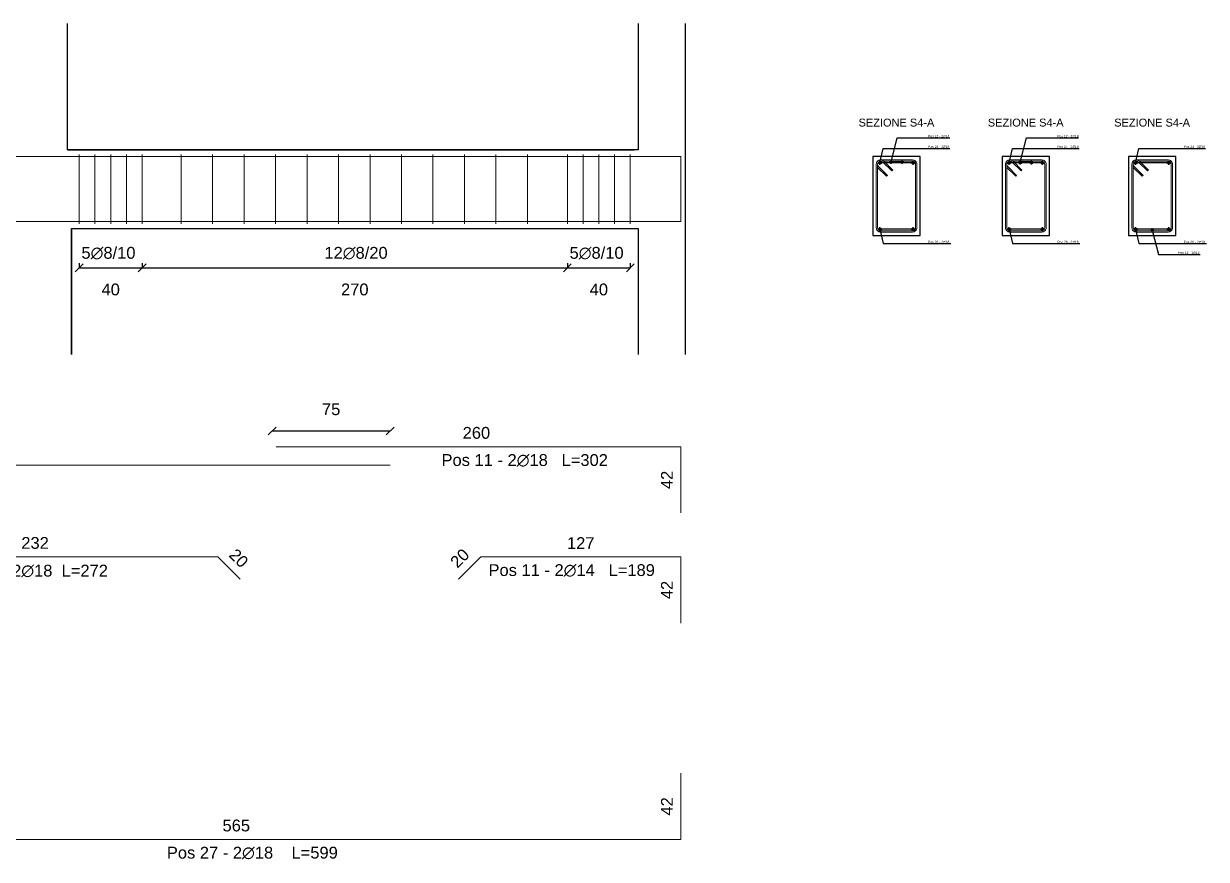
# Model space of a CAD drawing. Header units: millimetres. Extents: x -455371 to 117772, y -78417 to 116564.
# Drawn here: x -255903 to -248392, y -10194 to -4889 of the extents above; entities that cross this region are included whole.
import ezdxf
from ezdxf import colors
from ezdxf.entities.mleader import LeaderData, LeaderLine
from ezdxf.math import Vec2, Vec3

# ---------------------------------------------------------------- set-up
doc = ezdxf.new("R2010")
doc.units = ezdxf.units.MM
doc.linetypes.add('CENTER2', pattern=[28.575, 19.05, -3.175, 3.175, -3.175])
doc.layers.get('0').update_dxf_attribs({"color": 255})
for name, color, linetype, lineweight in [('armature', 5, 'Continuous', 18), ('Cls', 7, 'Continuous', 25), ('quote', 5, 'Continuous', 15), ('Scritte', 7, 'Continuous', 15), ('staffe', 10, 'Continuous', 15)]:
    doc.layers.add(name, color=color, linetype=linetype, lineweight=lineweight)
doc.styles.get("Standard").update_dxf_attribs({"font": 'arial.ttf'})
doc.dimstyles.new('per distinte 1 a 50', dxfattribs={"dimtxt": 75, "dimasz": 150, "dimexe": 0.18, "dimexo": 250, "dimgap": 50, "dimtad": 1, "dimdec": 0, "dimlfac": 0.1, "dimzin": 0, "dimdsep": 46, "dimtxsty": 'Standard', "dimblk": 'NONE', "dimcen": 0, "dimse1": 1, "dimse2": 1, "dimsd1": 1, "dimsd2": 1, "dimadec": 0, "dimazin": 0, "dimtfac": 1, "dimtdec": 0, "dimtix": 1, "dimtofl": 0, "dimtmove": 0, "dimatfit": 3, "dimldrblk": 'NONE', "dimfxl": 250, "dimfxlon": 1, "dimtolj": 1, "dimtzin": 0, "dimarcsym": 2})
doc.dimstyles.new('scala1 a 50', dxfattribs={"dimtxt": 75, "dimasz": 50, "dimexe": 0.18, "dimexo": 250, "dimgap": 100, "dimtad": 2, "dimdec": 0, "dimlfac": 0.1, "dimzin": 0, "dimdsep": 46, "dimtxsty": 'Standard', "dimblk": 'OBLIQUE', "dimcen": -100, "dimadec": 0, "dimazin": 0, "dimtfac": 1, "dimtdec": 0, "dimtofl": 0, "dimtmove": 0, "dimatfit": 3, "dimfxl": 250, "dimfxlon": 1, "dimtolj": 1, "dimtzin": 0, "dimarcsym": 0})

# ---------------------------------------------------------------- blocks, each defined once
blk = doc.blocks.new('*U358')
at = {"layer": 'staffe'}
blk.add_lwpolyline([(0, -220), (0, 220)], dxfattribs=at)
blk = doc.blocks.new('*U359')
at = {"layer": 'Cls', "color": 0, "linetype": 'ByBlock', "lineweight": -2, "transparency": 16777216}
for p in [(0, 0), (100, 0), (200, 0), (300, 0), (400, 0)]:
    blk.add_blockref('*U358', p, dxfattribs=at)
blk = doc.blocks.new('*U370')
at = {"layer": 'staffe'}
blk.add_lwpolyline([(0, -220), (0, 220)], dxfattribs=at)
blk = doc.blocks.new('*U371')
at = {"layer": 'Cls', "color": 0, "linetype": 'ByBlock', "lineweight": -2, "transparency": 16777216}
for p in [(0, 0), (100, 0), (200, 0), (300, 0), (400, 0)]:
    blk.add_blockref('*U370', p, dxfattribs=at)
blk = doc.blocks.new('*U490')
at = {"layer": 'staffe'}
blk.add_lwpolyline([(0, -220), (0, 220)], dxfattribs=at)
blk = doc.blocks.new('*U491')
at = {"layer": 'Cls', "color": 0, "linetype": 'ByBlock', "lineweight": -2, "transparency": 16777216}
for p in [(0, 0), (200, 0), (400, 0), (600, 0), (800, 0), (1000, 0), (1200, 0), (1400, 0), (1600, 0), (1800, 0), (2000, 0), (2200, 0)]:
    blk.add_blockref('*U490', p, dxfattribs=at)
blk = doc.blocks.new('_Oblique')
at = {"color": 0, "linetype": 'ByBlock', "lineweight": -2}
blk.add_line((-0.5, -0.5), (0.5, 0.5), dxfattribs=at)
blk = doc.blocks.new('*D570')
at = {"layer": 'Defpoints', "color": 0, "transparency": 16777216}
for p in [(-252450.4, -6158.5), (-252050.4, -6158.5), (-252050.4, -6438)]:
    blk.add_point(p, dxfattribs=at)
at = {"layer": 'quote', "color": 0, "lineweight": -2, "transparency": 16777216}
for p, q in [((-252450.4, -6408.5), (-252450.4, -6438.2)), ((-252450.4, -6438), (-252050.4, -6438)), ((-252050.4, -6408.5), (-252050.4, -6438.2))]:
    blk.add_line(p, q, dxfattribs=at)
at = {"layer": 'quote', "color": 0, "lineweight": -2, "transparency": 16777216, "xscale": 50, "yscale": 50, "zscale": 50, "rotation": 180}
blk.add_blockref('_Oblique', (-252450.4, -6438), dxfattribs=at)
at = {"layer": 'quote', "color": 0, "lineweight": -2, "transparency": 16777216, "xscale": 50, "yscale": 50, "zscale": 50}
blk.add_blockref('_Oblique', (-252050.4, -6438), dxfattribs=at)
at = {"layer": 'quote', "color": 0, "transparency": 16777216, "insert": (-252250.4, -6576.3), "char_height": 75, "attachment_point": 5}
blk.add_mtext('\\A1;40', dxfattribs=at)
blk = doc.blocks.new('*D615')
at = {"layer": 'Defpoints', "color": 0, "transparency": 16777216}
for p in [(-255550.4, -6158.5), (-255150.4, -6158.5), (-255150.4, -6438)]:
    blk.add_point(p, dxfattribs=at)
at = {"layer": 'quote', "color": 0, "lineweight": -2, "transparency": 16777216}
for p, q in [((-255550.4, -6408.5), (-255550.4, -6438.2)), ((-255550.4, -6438), (-255150.4, -6438)), ((-255150.4, -6408.5), (-255150.4, -6438.2))]:
    blk.add_line(p, q, dxfattribs=at)
at = {"layer": 'quote', "color": 0, "lineweight": -2, "transparency": 16777216, "xscale": 50, "yscale": 50, "zscale": 50, "rotation": 180}
blk.add_blockref('_Oblique', (-255550.4, -6438), dxfattribs=at)
at = {"layer": 'quote', "color": 0, "lineweight": -2, "transparency": 16777216, "xscale": 50, "yscale": 50, "zscale": 50}
blk.add_blockref('_Oblique', (-255150.4, -6438), dxfattribs=at)
at = {"layer": 'quote', "color": 0, "transparency": 16777216, "insert": (-255350.4, -6576.3), "char_height": 75, "attachment_point": 5}
blk.add_mtext('\\A1;40', dxfattribs=at)
blk = doc.blocks.new('*D667')
at = {"layer": 'Defpoints', "color": 0, "transparency": 16777216}
for p in [(-255150.4, -6158.5), (-252450.4, -6158.5), (-252450.4, -6438)]:
    blk.add_point(p, dxfattribs=at)
at = {"layer": 'quote', "color": 0, "lineweight": -2, "transparency": 16777216}
for p, q in [((-255150.4, -6408.5), (-255150.4, -6438.2)), ((-255150.4, -6438), (-252450.4, -6438)), ((-252450.4, -6408.5), (-252450.4, -6438.2))]:
    blk.add_line(p, q, dxfattribs=at)
at = {"layer": 'quote', "color": 0, "lineweight": -2, "transparency": 16777216, "xscale": 50, "yscale": 50, "zscale": 50, "rotation": 180}
blk.add_blockref('_Oblique', (-255150.4, -6438), dxfattribs=at)
at = {"layer": 'quote', "color": 0, "lineweight": -2, "transparency": 16777216, "xscale": 50, "yscale": 50, "zscale": 50}
blk.add_blockref('_Oblique', (-252450.4, -6438), dxfattribs=at)
at = {"layer": 'quote', "color": 0, "transparency": 16777216, "insert": (-253800.4, -6576.3), "char_height": 75, "attachment_point": 5}
blk.add_mtext('\\A1;270', dxfattribs=at)
blk = doc.blocks.new('*D1150')
at = {"layer": 'Defpoints', "color": 0, "transparency": 16777216}
for p in [(-251730.4, -9647.3), (-251730.4, -9647.3), (-251730.4, -10067.3)]:
    blk.add_point(p, dxfattribs=at)
at = {"layer": 'quote', "color": 0, "transparency": 16777216, "insert": (-251818, -9857.3), "char_height": 75, "attachment_point": 5, "rotation": 90}
blk.add_mtext('\\A1;42', dxfattribs=at)
blk = doc.blocks.new('_None')
blk = doc.blocks.new('*D1151')
at = {"layer": 'Defpoints', "color": 0, "transparency": 16777216}
for p in [(-257375.4, -10067.3), (-257375.4, -10067.3), (-251730.4, -10067.3)]:
    blk.add_point(p, dxfattribs=at)
at = {"layer": 'quote', "color": 0, "transparency": 16777216, "insert": (-254552.9, -9979.1), "char_height": 75, "attachment_point": 5}
blk.add_mtext('\\A1;565', dxfattribs=at)
blk = doc.blocks.new('*D1158')
at = {"layer": 'Defpoints', "color": 0, "transparency": 16777216}
for p in [(-251730.4, -7574.9), (-251730.4, -7574.9), (-251730.4, -7994.9)]:
    blk.add_point(p, dxfattribs=at)
at = {"layer": 'quote', "color": 0, "transparency": 16777216, "insert": (-251818, -7784.9), "char_height": 75, "attachment_point": 5, "rotation": 90}
blk.add_mtext('\\A1;42', dxfattribs=at)
blk = doc.blocks.new('*D1159')
at = {"layer": 'Defpoints', "color": 0, "transparency": 16777216}
for p in [(-254325.4, -7574.9), (-254325.4, -7574.9), (-251730.4, -7574.9)]:
    blk.add_point(p, dxfattribs=at)
at = {"layer": 'quote', "color": 0, "transparency": 16777216, "insert": (-253027.9, -7486.6), "char_height": 75, "attachment_point": 5}
blk.add_mtext('\\A1;260', dxfattribs=at)
blk = doc.blocks.new('*D1160')
at = {"layer": 'Defpoints', "color": 0, "transparency": 16777216}
for p in [(-254325.4, -7474.7), (-254325.4, -7574.9), (-253575.4, -7690.8)]:
    blk.add_point(p, dxfattribs=at)
at = {"layer": 'quote', "color": 0, "lineweight": -2, "transparency": 16777216}
for p, q in [((-254325.4, -7474.7), (-254325.4, -7474.5)), ((-253575.4, -7474.7), (-254325.4, -7474.7)), ((-253575.4, -7474.7), (-253575.4, -7474.5))]:
    blk.add_line(p, q, dxfattribs=at)
at = {"layer": 'quote', "color": 0, "lineweight": -2, "transparency": 16777216, "xscale": 50, "yscale": 50, "zscale": 50, "rotation": 180}
blk.add_blockref('_Oblique', (-254325.4, -7474.7), dxfattribs=at)
at = {"layer": 'quote', "color": 0, "lineweight": -2, "transparency": 16777216, "xscale": 50, "yscale": 50, "zscale": 50}
blk.add_blockref('_Oblique', (-253575.4, -7474.7), dxfattribs=at)
at = {"layer": 'quote', "color": 0, "transparency": 16777216, "insert": (-253950.4, -7336.6), "char_height": 75, "attachment_point": 5}
blk.add_mtext('\\A1;75', dxfattribs=at)
blk = doc.blocks.new('*D1146')
at = {"layer": 'Defpoints', "color": 0, "transparency": 16777216}
for p in [(-254670.6, -8273.6), (-254670.6, -8273.6), (-254529.2, -8415.1)]:
    blk.add_point(p, dxfattribs=at)
at = {"layer": 'quote', "color": 0, "transparency": 16777216, "insert": (-254537.5, -8281.9), "char_height": 75, "attachment_point": 5, "rotation": 315}
blk.add_mtext('\\A1;20', dxfattribs=at)
blk = doc.blocks.new('*D1147')
at = {"layer": 'Defpoints', "color": 0, "transparency": 16777216}
for p in [(-256990.6, -8273.6), (-254670.6, -8273.6), (-254670.6, -8273.6)]:
    blk.add_point(p, dxfattribs=at)
at = {"layer": 'quote', "color": 0, "transparency": 16777216, "insert": (-255830.6, -8185.3), "char_height": 75, "attachment_point": 5}
blk.add_mtext('\\A1;232', dxfattribs=at)
blk = doc.blocks.new('*D1141')
at = {"layer": 'Defpoints', "color": 0, "transparency": 16777216}
for p in [(-251730.4, -8273.6), (-251730.4, -8273.6), (-251730.4, -8693.6)]:
    blk.add_point(p, dxfattribs=at)
at = {"layer": 'quote', "color": 0, "transparency": 16777216, "insert": (-251818, -8483.6), "char_height": 75, "attachment_point": 5, "rotation": 90}
blk.add_mtext('\\A1;42', dxfattribs=at)
blk = doc.blocks.new('*D1142')
at = {"layer": 'Defpoints', "color": 0, "transparency": 16777216}
for p in [(-253000.4, -8273.6), (-253000.4, -8273.6), (-251730.4, -8273.6)]:
    blk.add_point(p, dxfattribs=at)
at = {"layer": 'quote', "color": 0, "transparency": 16777216, "insert": (-252365.4, -8186), "char_height": 75, "attachment_point": 5}
blk.add_mtext('\\A1;127', dxfattribs=at)
blk = doc.blocks.new('*D1143')
at = {"layer": 'Defpoints', "color": 0, "transparency": 16777216}
for p in [(-253000.4, -8273.6), (-253000.4, -8273.6), (-253141.8, -8415.1)]:
    blk.add_point(p, dxfattribs=at)
at = {"layer": 'quote', "color": 0, "transparency": 16777216, "insert": (-253133.5, -8281.9), "char_height": 75, "attachment_point": 5, "rotation": 45}
blk.add_mtext('\\A1;20', dxfattribs=at)
blk = doc.blocks.new('*U1122')
at = {"layer": 'Cls', "color": 0, "linetype": 'CENTER2', "transparency": 16777216}
for p, q in [((-12.5, 0), (-1.8, 0)), ((0, 1.8), (0, 12.5)), ((1.8, 0), (12.5, 0)), ((0, -12.5), (0, -1.8))]:
    blk.add_line(p, q, dxfattribs=at)
at = {"layer": 'Cls', "color": 0, "linetype": 'Continuous', "transparency": 16777216}
for p, q in [((-0.9, 0), (0.9, 0)), ((0, -0.9), (0, 0.9))]:
    blk.add_line(p, q, dxfattribs=at)
blk = doc.blocks.new('*U1123')
at = {"layer": 'Cls', "color": 0, "linetype": 'CENTER2', "transparency": 16777216}
for p, q in [((-12.5, 0), (-1.8, 0)), ((0, 1.8), (0, 12.5)), ((1.8, 0), (12.5, 0)), ((0, -12.5), (0, -1.8))]:
    blk.add_line(p, q, dxfattribs=at)
at = {"layer": 'Cls', "color": 0, "linetype": 'Continuous', "transparency": 16777216}
for p, q in [((-0.9, 0), (0.9, 0)), ((0, -0.9), (0, 0.9))]:
    blk.add_line(p, q, dxfattribs=at)
blk = doc.blocks.new('*U1124')
at = {"layer": 'Cls', "color": 0, "linetype": 'CENTER2', "transparency": 16777216}
for p, q in [((-12.5, 0), (-1.8, 0)), ((0, 1.8), (0, 12.5)), ((1.8, 0), (12.5, 0)), ((0, -12.5), (0, -1.8))]:
    blk.add_line(p, q, dxfattribs=at)
at = {"layer": 'Cls', "color": 0, "linetype": 'Continuous', "transparency": 16777216}
for p, q in [((-0.9, 0), (0.9, 0)), ((0, -0.9), (0, 0.9))]:
    blk.add_line(p, q, dxfattribs=at)
blk = doc.blocks.new('*U1125')
at = {"layer": 'Cls', "color": 0, "linetype": 'CENTER2', "transparency": 16777216}
for p, q in [((-12.5, 0), (-1.8, 0)), ((0, 1.8), (0, 12.5)), ((1.8, 0), (12.5, 0)), ((0, -12.5), (0, -1.8))]:
    blk.add_line(p, q, dxfattribs=at)
at = {"layer": 'Cls', "color": 0, "linetype": 'Continuous', "transparency": 16777216}
for p, q in [((-0.9, 0), (0.9, 0)), ((0, -0.9), (0, 0.9))]:
    blk.add_line(p, q, dxfattribs=at)
blk = doc.blocks.new('*U1126')
at = {"layer": 'Cls', "color": 0, "linetype": 'CENTER2', "transparency": 16777216}
for p, q in [((-12.5, 0), (-1.8, 0)), ((0, 1.8), (0, 12.5)), ((1.8, 0), (12.5, 0)), ((0, -12.5), (0, -1.8))]:
    blk.add_line(p, q, dxfattribs=at)
at = {"layer": 'Cls', "color": 0, "linetype": 'Continuous', "transparency": 16777216}
for p, q in [((-0.9, 0), (0.9, 0)), ((0, -0.9), (0, 0.9))]:
    blk.add_line(p, q, dxfattribs=at)
blk = doc.blocks.new('*U1127')
at = {"layer": 'Cls', "color": 0, "linetype": 'CENTER2', "transparency": 16777216}
for p, q in [((-12.5, 0), (-1.8, 0)), ((0, 1.8), (0, 12.5)), ((1.8, 0), (12.5, 0)), ((0, -12.5), (0, -1.8))]:
    blk.add_line(p, q, dxfattribs=at)
at = {"layer": 'Cls', "color": 0, "linetype": 'Continuous', "transparency": 16777216}
for p, q in [((-0.9, 0), (0.9, 0)), ((0, -0.9), (0, 0.9))]:
    blk.add_line(p, q, dxfattribs=at)
blk = doc.blocks.new('*U1128')
at = {"layer": 'Cls', "color": 0, "linetype": 'CENTER2', "transparency": 16777216}
for p, q in [((-12.5, 0), (-1.8, 0)), ((0, 1.8), (0, 12.5)), ((1.8, 0), (12.5, 0)), ((0, -12.5), (0, -1.8))]:
    blk.add_line(p, q, dxfattribs=at)
at = {"layer": 'Cls', "color": 0, "linetype": 'Continuous', "transparency": 16777216}
for p, q in [((-0.9, 0), (0.9, 0)), ((0, -0.9), (0, 0.9))]:
    blk.add_line(p, q, dxfattribs=at)
blk = doc.blocks.new('*U1129')
at = {"layer": 'Cls', "color": 0, "linetype": 'CENTER2', "transparency": 16777216}
for p, q in [((-12.5, 0), (-1.8, 0)), ((0, 1.8), (0, 12.5)), ((1.8, 0), (12.5, 0)), ((0, -12.5), (0, -1.8))]:
    blk.add_line(p, q, dxfattribs=at)
at = {"layer": 'Cls', "color": 0, "linetype": 'Continuous', "transparency": 16777216}
for p, q in [((-0.9, 0), (0.9, 0)), ((0, -0.9), (0, 0.9))]:
    blk.add_line(p, q, dxfattribs=at)
blk = doc.blocks.new('*U1130')
at = {"layer": 'Cls', "color": 0, "linetype": 'CENTER2', "transparency": 16777216}
for p, q in [((-12.5, 0), (-1.8, 0)), ((0, 1.8), (0, 12.5)), ((1.8, 0), (12.5, 0)), ((0, -12.5), (0, -1.8))]:
    blk.add_line(p, q, dxfattribs=at)
at = {"layer": 'Cls', "color": 0, "linetype": 'Continuous', "transparency": 16777216}
for p, q in [((-0.9, 0), (0.9, 0)), ((0, -0.9), (0, 0.9))]:
    blk.add_line(p, q, dxfattribs=at)
blk = doc.blocks.new('*U1131')
at = {"layer": 'Cls', "color": 0, "linetype": 'CENTER2', "transparency": 16777216}
for p, q in [((-12.5, 0), (-1.8, 0)), ((0, 1.8), (0, 12.5)), ((1.8, 0), (12.5, 0)), ((0, -12.5), (0, -1.8))]:
    blk.add_line(p, q, dxfattribs=at)
at = {"layer": 'Cls', "color": 0, "linetype": 'Continuous', "transparency": 16777216}
for p, q in [((-0.9, 0), (0.9, 0)), ((0, -0.9), (0, 0.9))]:
    blk.add_line(p, q, dxfattribs=at)
blk = doc.blocks.new('*U1132')
at = {"layer": 'Cls', "color": 0, "linetype": 'CENTER2', "transparency": 16777216}
for p, q in [((-12.5, 0), (-1.8, 0)), ((0, 1.8), (0, 12.5)), ((1.8, 0), (12.5, 0)), ((0, -12.5), (0, -1.8))]:
    blk.add_line(p, q, dxfattribs=at)
at = {"layer": 'Cls', "color": 0, "linetype": 'Continuous', "transparency": 16777216}
for p, q in [((-0.9, 0), (0.9, 0)), ((0, -0.9), (0, 0.9))]:
    blk.add_line(p, q, dxfattribs=at)
blk = doc.blocks.new('*U1133')
at = {"layer": 'Cls', "color": 0, "linetype": 'CENTER2', "transparency": 16777216}
for p, q in [((-12.5, 0), (-1.8, 0)), ((0, 1.8), (0, 12.5)), ((1.8, 0), (12.5, 0)), ((0, -12.5), (0, -1.8))]:
    blk.add_line(p, q, dxfattribs=at)
at = {"layer": 'Cls', "color": 0, "linetype": 'Continuous', "transparency": 16777216}
for p, q in [((-0.9, 0), (0.9, 0)), ((0, -0.9), (0, 0.9))]:
    blk.add_line(p, q, dxfattribs=at)
blk = doc.blocks.new('*U1134')
at = {"layer": 'Cls', "color": 0, "linetype": 'CENTER2', "transparency": 16777216}
for p, q in [((-9.5, 0), (-1.2, 0)), ((0, 1.2), (0, 9.5)), ((1.2, 0), (9.5, 0)), ((0, -9.5), (0, -1.2))]:
    blk.add_line(p, q, dxfattribs=at)
at = {"layer": 'Cls', "color": 0, "linetype": 'Continuous', "transparency": 16777216}
for p, q in [((-0.6, 0), (0.6, 0)), ((0, -0.6), (0, 0.6))]:
    blk.add_line(p, q, dxfattribs=at)
blk = doc.blocks.new('*U1165')
at = {"layer": 'Cls', "color": 0, "linetype": 'CENTER2', "transparency": 16777216}
for p, q in [((-10.5, 0), (-1.4, 0)), ((0, 1.4), (0, 10.5)), ((1.4, 0), (10.5, 0)), ((0, -10.5), (0, -1.4))]:
    blk.add_line(p, q, dxfattribs=at)
at = {"layer": 'Cls', "color": 0, "linetype": 'Continuous', "transparency": 16777216}
for p, q in [((-0.7, 0), (0.7, 0)), ((0, -0.7), (0, 0.7))]:
    blk.add_line(p, q, dxfattribs=at)
blk = doc.blocks.new('*U1166')
at = {"layer": 'Cls', "color": 0, "linetype": 'CENTER2', "transparency": 16777216}
for p, q in [((-10.5, 0), (-1.4, 0)), ((0, 1.4), (0, 10.5)), ((1.4, 0), (10.5, 0)), ((0, -10.5), (0, -1.4))]:
    blk.add_line(p, q, dxfattribs=at)
at = {"layer": 'Cls', "color": 0, "linetype": 'Continuous', "transparency": 16777216}
for p, q in [((-0.7, 0), (0.7, 0)), ((0, -0.7), (0, 0.7))]:
    blk.add_line(p, q, dxfattribs=at)
blk = doc.blocks.new('*U1167')
at = {"layer": 'Cls', "color": 0, "linetype": 'CENTER2', "transparency": 16777216}
for p, q in [((-12.5, 0), (-1.8, 0)), ((0, 1.8), (0, 12.5)), ((1.8, 0), (12.5, 0)), ((0, -12.5), (0, -1.8))]:
    blk.add_line(p, q, dxfattribs=at)
at = {"layer": 'Cls', "color": 0, "linetype": 'Continuous', "transparency": 16777216}
for p, q in [((-0.9, 0), (0.9, 0)), ((0, -0.9), (0, 0.9))]:
    blk.add_line(p, q, dxfattribs=at)
blk = doc.blocks.new('*U1168')
at = {"layer": 'Cls', "color": 0, "linetype": 'CENTER2', "transparency": 16777216}
for p, q in [((-12.5, 0), (-1.8, 0)), ((0, 1.8), (0, 12.5)), ((1.8, 0), (12.5, 0)), ((0, -12.5), (0, -1.8))]:
    blk.add_line(p, q, dxfattribs=at)
at = {"layer": 'Cls', "color": 0, "linetype": 'Continuous', "transparency": 16777216}
for p, q in [((-0.9, 0), (0.9, 0)), ((0, -0.9), (0, 0.9))]:
    blk.add_line(p, q, dxfattribs=at)

msp = doc.modelspace()

# ---------------------------------------------------------------- linework, layer by layer
at = {"layer": 'armature'}
msp.add_lwpolyline([(-265470.4, -5732.5), (-251730.4, -5732.5), (-251730.4, -6144.5), (-265470.4, -6144.5)], close=True, dxfattribs=at)
for points in [[(-251730.4, -7994.9), (-251730.4, -7574.9), (-252100.4, -7574.9), (-253925.4, -7574.9), (-254300.4, -7574.9)], [(-253575.4, -7690.8), (-258950.4, -7690.8)], [(-254529.2, -8415.1), (-254670.6, -8273.6), (-255080.6, -8273.6), (-256580.6, -8273.6), (-256990.6, -8273.6), (-257132, -8415.1)], [(-251730.4, -8693.6), (-251730.4, -8273.6), (-252100.4, -8273.6), (-252500.4, -8273.6), (-253000.4, -8273.6), (-253141.8, -8415.1)], [(-251730.4, -9647.3), (-251730.4, -10067.3), (-252100.4, -10067.3), (-253925.4, -10067.3), (-256400.4, -10067.3), (-257000.4, -10067.3), (-257375.4, -10067.3)]]:
    msp.add_lwpolyline(points, dxfattribs=at)
for centre, radius in [((-250465.3, -5771.6), 9), ((-250394.8, -5768.5), 7), ((-250324.4, -5768.5), 7), ((-250254, -5771.6), 9), ((-249644.5, -5771.6), 9), ((-249574, -5770.5), 9), ((-249503.6, -5770.5), 9), ((-249433.2, -5771.6), 9), ((-248841.5, -5771.6), 9), ((-248630.2, -5771.6), 9), ((-250465.3, -6193.5), 9), ((-250254, -6193.5), 9), ((-249644.5, -6193.5), 9), ((-249433.2, -6193.5), 9), ((-248841.5, -6193.5), 9), ((-248735.9, -6197.5), 6), ((-248630.2, -6193.5), 9)]:
    msp.add_circle(centre, radius, dxfattribs=at)
at = {"layer": 'Cls'}
for points in [[(-252000.4, -4888.5), (-252000.4, -5688.5), (-255625.4, -5688.5), (-255625.4, -4888.5)], [(-251700.4, -6988.5), (-251700.4, -4888.5)], [(-255625.4, -5688.5), (-252025.4, -5688.5)], [(-250509.6, -5732.5), (-250509.6, -6232.5), (-250209.6, -6232.5), (-250209.6, -5732.5), (-250509.6, -5732.5)], [(-249688.8, -5732.5), (-249688.8, -6232.5), (-249388.8, -6232.5), (-249388.8, -5732.5), (-249688.8, -5732.5)], [(-248885.9, -5732.5), (-248885.9, -6232.5), (-248585.9, -6232.5), (-248585.9, -5732.5), (-248885.9, -5732.5)], [(-255600.4, -6188.5), (-255600.4, -6988.5), (-255600.4, -6188.5), (-252000.4, -6188.5), (-252000.4, -6988.5)]]:
    msp.add_lwpolyline(points, dxfattribs=at)
for p in [(-250394.6, -5774.1), (-250324.6, -5774.1), (-249573.8, -5774.1), (-249503.8, -5774.1), (-248736.1, -6190.9)]:
    msp.add_point(p, dxfattribs=at)
at = {"layer": 'staffe'}
for points in [[(-250488.6, -5781.5), (-250488.6, -6183.5, 0.414214), (-250460.6, -6211.5), (-250258.6, -6211.5, 0.414214), (-250230.6, -6183.5), (-250230.6, -5781.5, 0.414214), (-250258.6, -5753.5), (-250460.6, -5753.5, 0.414214)], [(-249667.8, -5781.5), (-249667.8, -6183.5, 0.414214), (-249639.8, -6211.5), (-249437.8, -6211.5, 0.414214), (-249409.8, -6183.5), (-249409.8, -5781.5, 0.414214), (-249437.8, -5753.5), (-249639.8, -5753.5, 0.414214)], [(-248864.9, -5781.5), (-248864.9, -6183.5, 0.414214), (-248836.9, -6211.5), (-248634.9, -6211.5, 0.414214), (-248606.9, -6183.5), (-248606.9, -5781.5, 0.414214), (-248634.9, -5753.5), (-248836.9, -5753.5, 0.414214)]]:
    msp.add_lwpolyline(points, format="xyb", close=True, dxfattribs=at)
for points in [[(-250480.4, -5801.4), (-250423.4, -5857.5), (-250417.8, -5851.8), (-250474.8, -5795.7, -1), (-250446.5, -5767.4), (-250389.5, -5823.6), (-250383.9, -5817.9), (-250440.8, -5761.7, 0.668179), (-250488.6, -5781.5)], [(-250460.6, -5761.5), (-250460.6, -5761.5, 0.414214), (-250480.6, -5781.5), (-250480.6, -6183.5, 0.414214), (-250460.6, -6203.5), (-250258.6, -6203.5, 0.414214), (-250238.6, -6183.5), (-250238.6, -5781.5, 0.414214), (-250258.6, -5761.5), (-250441, -5761.5)], [(-249659.6, -5801.4), (-249602.6, -5857.5), (-249597, -5851.8), (-249654, -5795.7, -1), (-249625.7, -5767.4), (-249568.7, -5823.6), (-249563.1, -5817.9), (-249620, -5761.7, 0.668179), (-249667.8, -5781.5)], [(-249639.8, -5761.5), (-249639.8, -5761.5, 0.414214), (-249659.8, -5781.5), (-249659.8, -6183.5, 0.414214), (-249639.8, -6203.5), (-249437.8, -6203.5, 0.414214), (-249417.8, -6183.5), (-249417.8, -5781.5, 0.414214), (-249437.8, -5761.5), (-249620.2, -5761.5)], [(-248856.7, -5801.4), (-248799.7, -5857.5), (-248794.1, -5851.8), (-248851, -5795.7, -1), (-248822.8, -5767.4), (-248765.8, -5823.6), (-248760.1, -5817.9), (-248817.1, -5761.7, 0.668179), (-248864.9, -5781.5)], [(-248836.9, -5761.5), (-248836.9, -5761.5, 0.414214), (-248856.9, -5781.5), (-248856.9, -6183.5, 0.414214), (-248836.9, -6203.5), (-248634.9, -6203.5, 0.414214), (-248614.9, -6183.5), (-248614.9, -5781.5, 0.414214), (-248634.9, -5761.5), (-248817.3, -5761.5)]]:
    msp.add_lwpolyline(points, format="xyb", dxfattribs=at)
for centre in [(-250460.6, -5781.5), (-249639.8, -5781.5), (-248836.9, -5781.5)]:
    msp.add_arc(centre, 28, 224.41531, 225, dxfattribs=at)

# ---------------------------------------------------------------- block references
at = {"layer": 'Cls'}
msp.add_blockref('*U359', (-255550.4, -5938.5), dxfattribs=at)
at = {"layer": 'Cls', "xscale": -1}
for name, p in [('*U491', (-252703.6, -5938.5)), ('*U371', (-252050.4, -5938.5))]:
    msp.add_blockref(name, p, dxfattribs=at)
at = {"layer": 'Cls', "linetype": 'CENTER2'}
for name, p in [('*U1123', (-250465.3, -5771.6)), ('*U1166', (-250394.8, -5768.5)), ('*U1165', (-250324.4, -5768.5)), ('*U1122', (-250254, -5771.6)), ('*U1127', (-249644.5, -5771.6)), ('*U1168', (-249574, -5770.5)), ('*U1167', (-249503.6, -5770.5)), ('*U1126', (-249433.2, -5771.6)), ('*U1131', (-248841.5, -5771.6)), ('*U1130', (-248630.2, -5771.6)), ('*U1125', (-250465.3, -6193.5)), ('*U1124', (-250254, -6193.5)), ('*U1129', (-249644.5, -6193.5)), ('*U1128', (-249433.2, -6193.5)), ('*U1133', (-248841.5, -6193.5)), ('*U1134', (-248735.9, -6197.5)), ('*U1132', (-248630.2, -6193.5))]:
    msp.add_blockref(name, p, dxfattribs=at)

# ---------------------------------------------------------------- texts
at = {"layer": 'Scritte'}
for s, width, insert, char_height, attachment_point in [('SEZIONE S4-A', 534.165, (-250601, -5491.5), 50, 1), ('SEZIONE S4-A', 534.165, (-249780.2, -5491.5), 50, 1), ('SEZIONE S4-A', 534.165, (-248977.3, -5491.5), 50, 1), ('5∅8/10 ', 371.945, (-255536.3, -6305.8), 75, 1), ('12∅8/20', 371.945, (-253993.2, -6305.8), 75, 1), ('5∅8/10 ', 371.945, (-252436.3, -6305.8), 75, 1), ('Pos 11 - 2∅18   L=302', 1084.771, (-252192.8, -7621.2), 75, 3), ('Pos 11 - 2∅18  L=272', 1084.771, (-256395.8, -8323.2), 75, 1), ('Pos 11 - 2∅14   L=189', 1084.771, (-251894.4, -8319.9), 75, 3), ('Pos 27 - 2∅18    L=599', 1084.771, (-253908, -10113.6), 75, 3)]:
    msp.add_mtext_dynamic_manual_height_columns(s, width=width, gutter_width=12.5, heights=[0], dxfattribs=dict(at, insert=insert, char_height=char_height, attachment_point=attachment_point))

# ---------------------------------------------------------------- dimensions: what is measured, and where the dimension line sits
at = {"layer": 'quote'}
for base, p1, p2, dimstyle, picture, middle in [((-255150.4, -6438), (-255550.4, -6158.5), (-255150.4, -6158.5), 'scala1 a 50', '*D615', (-255350.4, -6576.3)), ((-252450.4, -6438), (-255150.4, -6158.5), (-252450.4, -6158.5), 'scala1 a 50', '*D667', (-253800.4, -6576.3)), ((-252050.4, -6438), (-252450.4, -6158.5), (-252050.4, -6158.5), 'scala1 a 50', '*D570', (-252250.4, -6576.3)), ((-254670.6, -8273.6), (-256990.6, -8273.6), (-254670.6, -8273.6), 'per distinte 1 a 50', '*D1147', (-255830.6, -8185.3))]:
    dim = msp.add_linear_dim(base=base, p1=p1, p2=p2, dimstyle=dimstyle, dxfattribs=at)
    dim.commit()
    dim.dimension.update_dxf_attribs({"geometry": picture, "text_midpoint": middle})
for base, p1, p2, angle, dimstyle, picture, middle in [((-254325.4, -7474.7), (-253575.4, -7690.8), (-254325.4, -7574.9), 180, 'scala1 a 50', '*D1160', (-253950.4, -7336.6)), ((-254325.3805821, -7574.9171255), (-251730.3805821, -7574.9171255), (-254325.3805821, -7574.9171255), 180, 'per distinte 1 a 50', '*D1159', (-253027.8805821, -7486.6241514)), ((-251730.4, -7574.9), (-251730.4, -7994.9), (-251730.4, -7574.9), 90, 'per distinte 1 a 50', '*D1158', (-251818, -7784.9)), ((-253000.4, -8273.6), (-251730.4, -8273.6), (-253000.4, -8273.6), 180, 'per distinte 1 a 50', '*D1142', (-252365.4, -8186)), ((-251730.4, -8273.6), (-251730.4, -8693.6), (-251730.4, -8273.6), 90, 'per distinte 1 a 50', '*D1141', (-251818, -8483.6)), ((-251730.4, -9647.3), (-251730.4, -10067.3), (-251730.4, -9647.3), 90, 'per distinte 1 a 50', '*D1150', (-251818, -9857.3)), ((-257375.3805821, -10067.3497619), (-251730.3805821, -10067.3497619), (-257375.3805821, -10067.3497619), 180, 'per distinte 1 a 50', '*D1151', (-254552.8805821, -9979.0567879))]:
    dim = msp.add_linear_dim(base=base, p1=p1, p2=p2, angle=angle, dimstyle=dimstyle, dxfattribs=at)
    dim.commit()
    dim.dimension.update_dxf_attribs({"geometry": picture, "text_midpoint": middle})
for p1, p2, picture, middle in [((-254529.2, -8415.1), (-254670.6, -8273.6), '*D1146', (-254537.5, -8281.9)), ((-253141.8, -8415.1), (-253000.4, -8273.6), '*D1143', (-253133.5, -8281.9))]:
    dim = msp.add_aligned_dim(p1=p1, p2=p2, distance=0, dimstyle='per distinte 1 a 50', dxfattribs=at)
    dim.commit()
    dim.dimension.update_dxf_attribs({"geometry": picture, "text_midpoint": middle})

# ---------------------------------------------------------------- leaders
ml = msp.add_multileader_mtext('Standard', dxfattribs=at)
ml.set_content('Pos 12 - 2∅14 ', color=256)
ml.set_leader_properties()
ml.build(insert=Vec2(0, 0))
ml.multileader.update_dxf_attribs({"text_left_attachment_type": 6, "text_right_attachment_type": 6, "dogleg_length": 20, "arrow_head_size": 10})
ctx = ml.context
ctx.base_point, ctx.char_height, ctx.arrow_head_size, ctx.landing_gap_size, ctx.plane_origin = Vec3(-250209.6, -5613), 15, 10, 50, Vec3(-250324.4, -5767.5)
ctx.left_attachment, ctx.right_attachment = 6, 6
notes = []
notes.append((ctx, [(0, (1, 1, 0), (-250284.8, -5613), (1, 0), 75.2, [(1, [(-250324.4, -5767.5), (-250394.8, -5767.5), (-250355.6, -5613)], 0, [])])]))
ctx.mtext.insert, ctx.mtext.flow_direction = Vec3(-250159.6, -5595), 5
ml = msp.add_multileader_mtext('Standard', dxfattribs=at)
ml.set_content('Pos 12 - 2∅18', color=256)
ml.set_leader_properties()
ml.build(insert=Vec2(0, 0))
ml.multileader.update_dxf_attribs({"text_left_attachment_type": 6, "text_right_attachment_type": 6, "dogleg_length": 20, "arrow_head_size": 10})
ctx = ml.context
ctx.base_point, ctx.char_height, ctx.arrow_head_size, ctx.landing_gap_size, ctx.plane_origin = Vec3(-249388.8, -5613), 15, 10, 50, Vec3(-249503.6, -5767.5)
ctx.left_attachment, ctx.right_attachment = 6, 6
notes.append((ctx, [(0, (1, 1, 0), (-249464, -5613), (1, 0), 75.2, [(1, [(-249503.6, -5770.5), (-249574, -5770.5), (-249534.8, -5613)], 0, [])])]))
ctx.mtext.insert, ctx.mtext.flow_direction = Vec3(-249338.8, -5595), 5
ml = msp.add_multileader_mtext('Standard', dxfattribs=at)
ml.set_content('Pos 24 - 2∅18 ', color=256)
ml.set_leader_properties()
ml.build(insert=Vec2(0, 0))
ml.multileader.update_dxf_attribs({"text_left_attachment_type": 6, "text_right_attachment_type": 6, "dogleg_length": 20, "arrow_head_size": 10})
ctx = ml.context
ctx.base_point, ctx.char_height, ctx.arrow_head_size, ctx.landing_gap_size, ctx.plane_origin = Vec3(-250209.6, -5680.1), 15, 10, 50, Vec3(-250253.4, -5769.2)
ctx.left_attachment, ctx.right_attachment = 6, 6
notes.append((ctx, [(0, (1, 1, 0), (-250229.9, -5680.1), (1, 0), 20.3, [(1, [(-250254, -5771.6), (-250465.3, -5771.6), (-250445, -5680.1)], 0, [])])]))
ctx.mtext.insert, ctx.mtext.flow_direction = Vec3(-250159.6, -5662.1), 5
ml = msp.add_multileader_mtext('Standard', dxfattribs=at)
ml.set_content('Pos 24 - 2∅18 ', color=256)
ml.set_leader_properties()
ml.build(insert=Vec2(0, 0))
ml.multileader.update_dxf_attribs({"text_left_attachment_type": 6, "text_right_attachment_type": 6, "dogleg_length": 20, "arrow_head_size": 10})
ctx = ml.context
ctx.base_point, ctx.char_height, ctx.arrow_head_size, ctx.landing_gap_size, ctx.plane_origin = Vec3(-249388.8, -5680.1), 15, 10, 50, Vec3(-249432.6, -5769.2)
ctx.left_attachment, ctx.right_attachment = 6, 6
notes.append((ctx, [(0, (1, 1, 0), (-249409.1, -5680.1), (1, 0), 20.3, [(1, [(-249433.2, -5771.6), (-249644.5, -5771.6), (-249624.2, -5680.1)], 0, [])])]))
ctx.mtext.insert, ctx.mtext.flow_direction = Vec3(-249338.8, -5662.1), 5
ml = msp.add_multileader_mtext('Standard', dxfattribs=at)
ml.set_content('Pos 24 - 2∅18 ', color=256)
ml.set_leader_properties()
ml.build(insert=Vec2(0, 0))
ml.multileader.update_dxf_attribs({"text_left_attachment_type": 6, "text_right_attachment_type": 6, "dogleg_length": 20, "arrow_head_size": 10})
ctx = ml.context
ctx.base_point, ctx.char_height, ctx.arrow_head_size, ctx.landing_gap_size, ctx.plane_origin = Vec3(-248585.9, -5680.1), 15, 10, 50, Vec3(-248629.6, -5769.2)
ctx.left_attachment, ctx.right_attachment = 6, 6
notes.append((ctx, [(0, (1, 1, 0), (-248606.2, -5680.1), (1, 0), 20.3, [(1, [(-248630.2, -5771.6), (-248841.5, -5771.6), (-248821.3, -5680.1)], 0, [])])]))
ctx.mtext.insert, ctx.mtext.flow_direction = Vec3(-248535.9, -5662.1), 5
ml = msp.add_multileader_mtext('Standard', dxfattribs=at)
ml.set_content('Pos 26 - 2∅18  ', color=256)
ml.set_leader_properties()
ml.build(insert=Vec2(0, 0))
ml.multileader.update_dxf_attribs({"text_left_attachment_type": 6, "text_right_attachment_type": 6, "dogleg_length": 20, "arrow_head_size": 10})
ctx = ml.context
ctx.base_point, ctx.char_height, ctx.arrow_head_size, ctx.landing_gap_size, ctx.plane_origin = Vec3(-250209.6, -6284.9), 15, 10, 50, Vec3(-250253.4, -6195.8)
ctx.left_attachment, ctx.right_attachment = 6, 6
notes.append((ctx, [(0, (1, 1, 0), (-250229.9, -6284.9), (1, 0), 20.3, [(1, [(-250254, -6193.5), (-250465.3, -6193.5), (-250445, -6284.9)], 0, [])])]))
ctx.mtext.insert, ctx.mtext.flow_direction = Vec3(-250159.6, -6266.9), 5
ml = msp.add_multileader_mtext('Standard', dxfattribs=at)
ml.set_content('Pos 26 - 2∅18  ', color=256)
ml.set_leader_properties()
ml.build(insert=Vec2(0, 0))
ml.multileader.update_dxf_attribs({"text_left_attachment_type": 6, "text_right_attachment_type": 6, "dogleg_length": 20, "arrow_head_size": 10})
ctx = ml.context
ctx.base_point, ctx.char_height, ctx.arrow_head_size, ctx.landing_gap_size, ctx.plane_origin = Vec3(-249388.8, -6284.9), 15, 10, 50, Vec3(-249432.6, -6195.8)
ctx.left_attachment, ctx.right_attachment = 6, 6
notes.append((ctx, [(0, (1, 1, 0), (-249409.1, -6284.9), (1, 0), 20.3, [(1, [(-249433.2, -6193.5), (-249644.5, -6193.5), (-249624.2, -6284.9)], 0, [])])]))
ctx.mtext.insert, ctx.mtext.flow_direction = Vec3(-249338.8, -6266.9), 5
ml = msp.add_multileader_mtext('Standard', dxfattribs=at)
ml.set_content('Pos 26 - 2∅18  ', color=256)
ml.set_leader_properties()
ml.build(insert=Vec2(0, 0))
ml.multileader.update_dxf_attribs({"text_left_attachment_type": 6, "text_right_attachment_type": 6, "dogleg_length": 20, "arrow_head_size": 10})
ctx = ml.context
ctx.base_point, ctx.char_height, ctx.arrow_head_size, ctx.landing_gap_size, ctx.plane_origin = Vec3(-248585.9, -6284.9), 15, 10, 50, Vec3(-248629.6, -6195.8)
ctx.left_attachment, ctx.right_attachment = 6, 6
notes.append((ctx, [(0, (1, 1, 0), (-248606.2, -6284.9), (1, 0), 20.3, [(1, [(-248630.2, -6193.5), (-248841.5, -6193.5), (-248821.3, -6284.9)], 0, [])])]))
ctx.mtext.insert, ctx.mtext.flow_direction = Vec3(-248535.9, -6266.9), 5
ml = msp.add_multileader_mtext('Standard', dxfattribs=at)
ml.set_content('Pos 12 - 1∅12 ', color=256)
ml.set_leader_properties()
ml.build(insert=Vec2(0, 0))
ml.multileader.update_dxf_attribs({"text_left_attachment_type": 6, "text_right_attachment_type": 6, "dogleg_length": 20, "arrow_head_size": 10})
ctx = ml.context
ctx.base_point, ctx.char_height, ctx.arrow_head_size, ctx.landing_gap_size, ctx.plane_origin = Vec3(-248621.1, -6353), 15, 10, 50, Vec3(-248735.9, -6198.5)
ctx.left_attachment, ctx.right_attachment = 6, 6
notes.append((ctx, [(0, (1, 1, 0), (-248696.3, -6353), (1, 0), 75.2, [(0, [(-248735.9, -6198.5)], 0, [])])]))
ctx.mtext.insert, ctx.mtext.flow_direction = Vec3(-248571.1, -6335), 5
for ctx, leaders in notes:
    for number, flags, end, landing, length, lines in leaders:
        leader = LeaderData()
        leader.index, (leader.has_last_leader_line, leader.has_dogleg_vector, leader.attachment_direction) = number, flags
        leader.last_leader_point, leader.dogleg_vector, leader.dogleg_length = Vec3(end), Vec3(landing), length
        for number, points, colour, breaks in lines:
            line = LeaderLine()
            line.index, line.vertices, line.color, line.breaks = number, Vec3.list(points), colors.encode_raw_color(colour), breaks
            leader.lines.append(line)
        ctx.leaders.append(leader)

doc.saveas('drawing.dxf')
